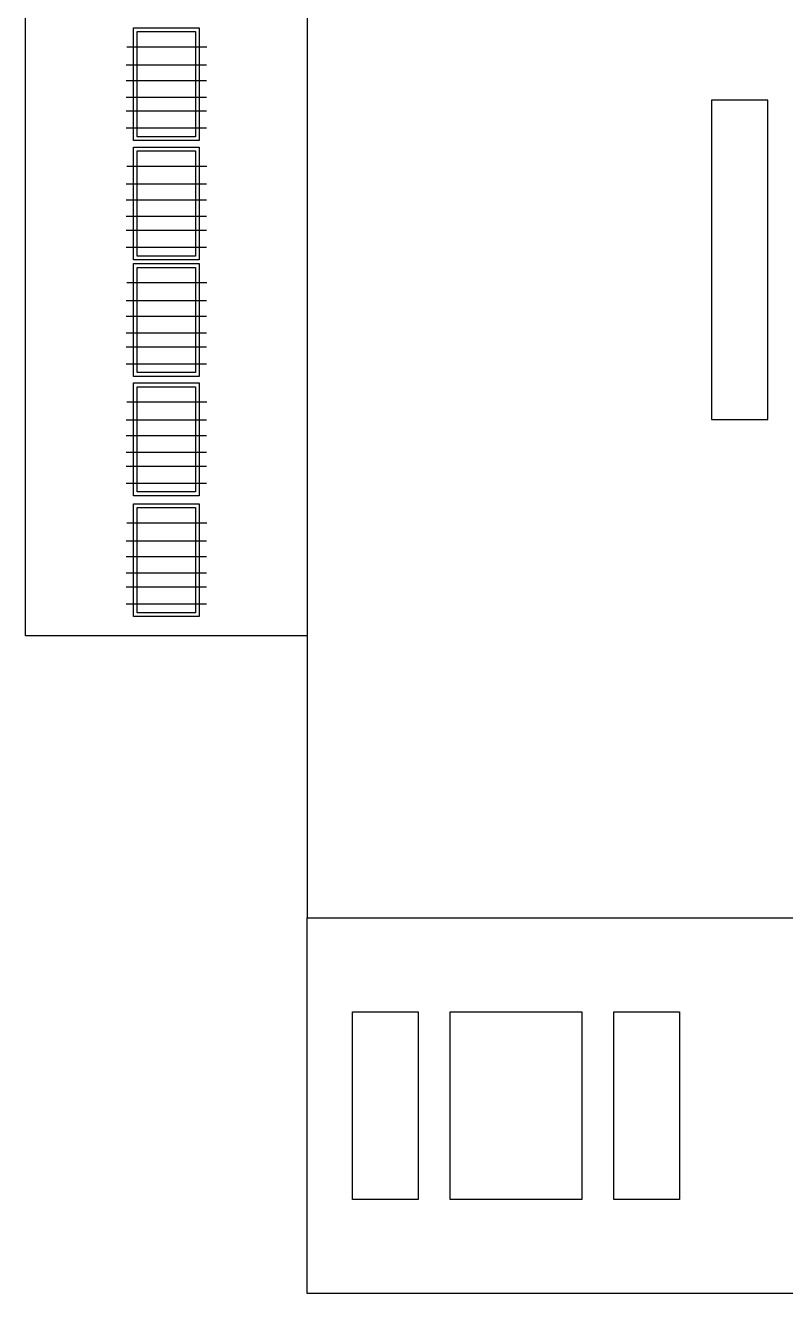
# Model space of a CAD drawing. Header units: millimetres. Extents: x -14813 to 141433, y -60308 to 84383.
# Drawn here: x 49146 to 53191, y -23376 to -16629 of the extents above; entities that cross this region are included whole.
import ezdxf

# ---------------------------------------------------------------- set-up
doc = ezdxf.new("R2010")
doc.units = ezdxf.units.MM
doc.layers.add('мебель', color=44, linetype='Continuous', lineweight=25)
doc.layers.add('территория', color=74, linetype='Continuous', lineweight=25)

msp = doc.modelspace()

# ---------------------------------------------------------------- linework, layer by layer
at = {"layer": 'мебель'}
for p, q in [((49684.9, -16742.5), (50111.9, -16742.5)), ((49682.4, -16838), (50109.5, -16838)), ((49682.4, -16921.6), (50109.5, -16921.6)), ((49682.4, -17009.9), (50109.5, -17009.9)), ((49682.4, -17083.9), (50109.5, -17083.9)), ((49682.4, -17174.2), (50109.5, -17174.2)), ((49684.9, -17377), (50111.9, -17377)), ((49682.4, -17472.5), (50109.5, -17472.5)), ((49682.4, -17556.1), (50109.5, -17556.1)), ((49682.4, -17644.4), (50109.5, -17644.4)), ((49682.4, -17718.4), (50109.5, -17718.4)), ((49682.4, -17808.7), (50109.5, -17808.7)), ((49684.9, -17997), (50111.9, -17997)), ((49682.4, -18092.5), (50109.5, -18092.5)), ((49682.4, -18176.1), (50109.5, -18176.1)), ((49682.4, -18264.4), (50109.5, -18264.4)), ((49682.4, -18338.4), (50109.5, -18338.4)), ((49682.4, -18428.7), (50109.5, -18428.7)), ((49684.9, -18632.2), (50111.9, -18632.2)), ((49682.4, -18727.7), (50109.5, -18727.7)), ((49682.4, -18811.3), (50109.5, -18811.3)), ((49682.4, -18899.7), (50109.5, -18899.7)), ((49682.4, -18973.7), (50109.5, -18973.7)), ((49682.4, -19063.9), (50109.5, -19063.9)), ((49684.9, -19274.6), (50111.9, -19274.6)), ((49682.4, -19370.1), (50109.5, -19370.1)), ((49682.4, -19453.6), (50109.5, -19453.6)), ((49682.4, -19542), (50109.5, -19542)), ((49682.4, -19616), (50109.5, -19616)), ((49682.4, -19706.2), (50109.5, -19706.2))]:
    msp.add_line(p, q, dxfattribs=at)
for points in [[(49720.9, -16641.4), (50070.9, -16641.4), (50070.9, -17241.4), (49720.9, -17241.4), (49720.9, -16641.4)], [(52795.9, -17025.9), (52795.9, -18725.9), (53095.9, -18725.9), (53095.9, -17025.9), (52795.9, -17025.9)], [(49720.9, -17275.9), (50070.9, -17275.9), (50070.9, -17875.9), (49720.9, -17875.9), (49720.9, -17275.9)], [(49720.9, -17895.9), (50070.9, -17895.9), (50070.9, -18495.9), (49720.9, -18495.9), (49720.9, -17895.9)], [(49720.9, -18531.1), (50070.9, -18531.1), (50070.9, -19131.1), (49720.9, -19131.1), (49720.9, -18531.1)], [(49720.9, -19173.5), (50070.9, -19173.5), (50070.9, -19773.5), (49720.9, -19773.5), (49720.9, -19173.5)], [(50885.9, -21875.9), (51235.9, -21875.9), (51235.9, -22875.9), (50885.9, -22875.9), (50885.9, -21875.9)], [(51405.9, -21875.9), (52105.9, -21875.9), (52105.9, -22875.9), (51405.9, -22875.9), (51405.9, -21875.9)], [(52275.9, -21875.9), (52625.9, -21875.9), (52625.9, -22875.9), (52275.9, -22875.9), (52275.9, -21875.9)]]:
    msp.add_lwpolyline(points, dxfattribs=at)
for points in [[(49740.9, -16661.4), (50050.9, -16661.4), (50050.9, -17221.4), (49740.9, -17221.4)], [(49740.9, -17295.9), (50050.9, -17295.9), (50050.9, -17855.9), (49740.9, -17855.9)], [(49740.9, -17915.9), (50050.9, -17915.9), (50050.9, -18475.9), (49740.9, -18475.9)], [(49740.9, -18551.1), (50050.9, -18551.1), (50050.9, -19111.1), (49740.9, -19111.1)], [(49740.9, -19193.5), (50050.9, -19193.5), (50050.9, -19753.5), (49740.9, -19753.5)]]:
    msp.add_lwpolyline(points, close=True, dxfattribs=at)
at = {"layer": 'территория'}
for points in [[(57395.9, -14375.9), (50645.9, -14375.9), (50645.9, -21375.9), (57395.9, -21375.9)], [(49145.9, -15875.9), (50645.9, -15875.9), (50645.9, -19875.9), (49145.9, -19875.9), (49145.9, -15875.9)], [(50645.9, -23375.9), (50645.9, -21375.9), (57395.9, -21375.9)], [(57645.9, -21675.9), (57645.9, -23375.9), (50645.9, -23375.9)]]:
    msp.add_lwpolyline(points, dxfattribs=at)

doc.saveas('drawing.dxf')
